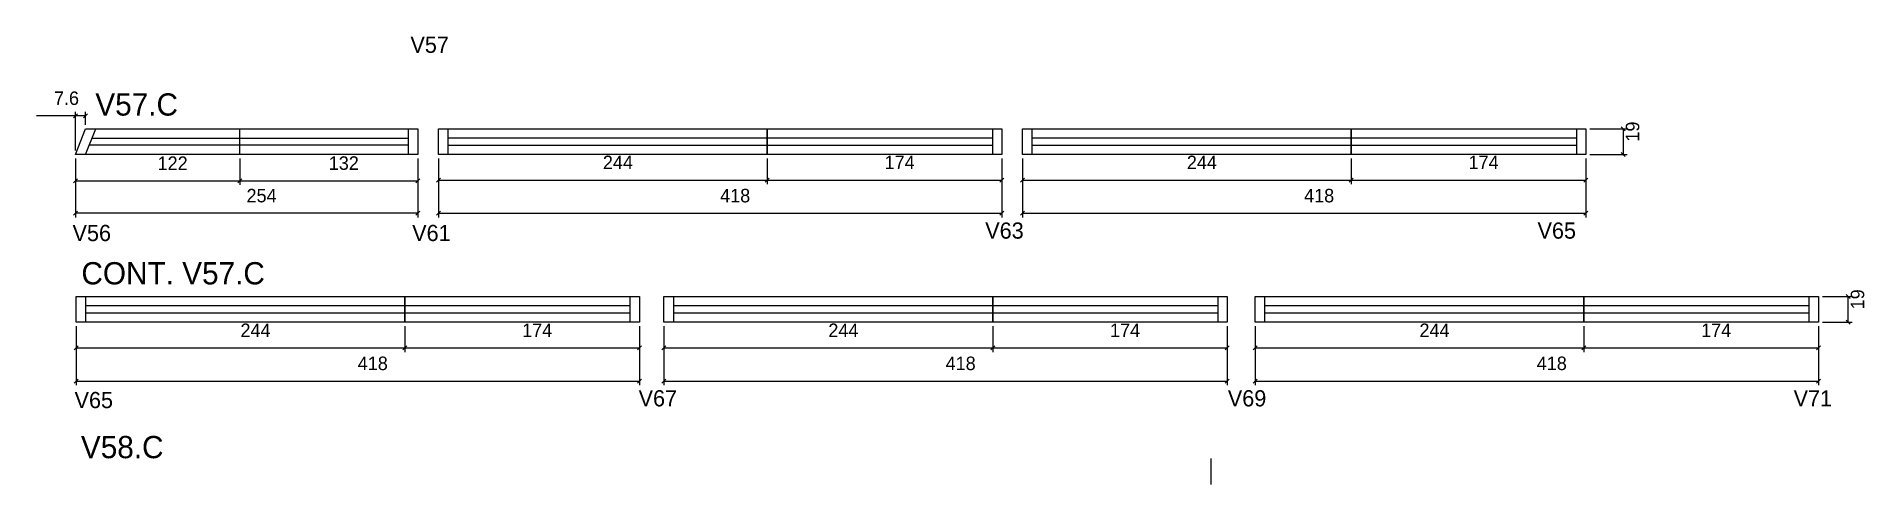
# Model space of a CAD drawing. Header units: metres. Extents: x 4078 to 5434, y 222 to 554.
import ezdxf

# ---------------------------------------------------------------- set-up
doc = ezdxf.new("R2010")
doc.units = ezdxf.units.M
for name, color, linetype in [('5', 7, 'Continuous'), ('COTA', 7, 'Continuous'), ('NOMENCLATURA', 7, 'Continuous'), ('Painéis', 7, 'Continuous'), ('SARR_2.2x7', 7, 'Continuous')]:
    doc.layers.add(name, color=color, linetype=linetype)

msp = doc.modelspace()

# ---------------------------------------------------------------- linework, layer by layer
at = {"layer": 'COTA', "color": 4, "lineweight": 25}
for p, q in [((4376, 463.4), (4376, 444.4)), ((4376, 463.4), (4376, 419.8)), ((4620, 463.4), (4620, 444.4)), ((4620, 463.4), (4620, 444.4)), ((4794, 463.4), (4794, 444.4)), ((4794, 463.4), (4794, 419.8)), ((4809.3, 463.4), (4809.3, 444.4)), ((4809.3, 463.4), (4809.3, 419.8)), ((5053.3, 463.4), (5053.3, 444.4)), ((5053.3, 463.4), (5053.3, 444.4)), ((5227.3, 463.4), (5227.3, 444.4)), ((5227.3, 463.4), (5227.3, 419.8)), ((4376, 447.4), (4620, 447.4)), ((4620, 447.4), (4794, 447.4)), ((4809.3, 447.4), (5053.3, 447.4)), ((5053.3, 447.4), (5227.3, 447.4)), ((4376, 422.8), (4794, 422.8)), ((4809.3, 422.8), (5227.3, 422.8)), ((5402.9, 361.1), (5425, 361.1)), ((5422, 342.1), (5422, 361.1)), ((4107.1, 339.1), (4107.1, 320)), ((4107.1, 339.1), (4107.1, 295.5)), ((4351.1, 339.1), (4351.1, 320)), ((4351.1, 339.1), (4351.1, 320)), ((4525.1, 339.1), (4525.1, 320)), ((4525.1, 339.1), (4525.1, 295.5)), ((4543.3, 339.1), (4543.3, 320)), ((4543.3, 339.1), (4543.3, 295.5)), ((4787.3, 339.1), (4787.3, 320)), ((4787.3, 339.1), (4787.3, 320)), ((4961.3, 339.1), (4961.3, 320)), ((4961.3, 339.1), (4961.3, 295.5)), ((4981.9, 339.1), (4981.9, 320)), ((4981.9, 339.1), (4981.9, 295.5)), ((5225.9, 339.1), (5225.9, 320)), ((5225.9, 339.1), (5225.9, 320)), ((5399.9, 339.1), (5399.9, 320)), ((5399.9, 339.1), (5399.9, 295.5)), ((5402.9, 342.1), (5425, 342.1)), ((4107.1, 323), (4351.1, 323)), ((4351.1, 323), (4525.1, 323)), ((4543.3, 323), (4787.3, 323)), ((4787.3, 323), (4961.3, 323)), ((4981.9, 323), (5225.9, 323)), ((5225.9, 323), (5399.9, 323)), ((4107.1, 298.5), (4525.1, 298.5)), ((4543.3, 298.5), (4961.3, 298.5)), ((4981.9, 298.5), (5399.9, 298.5)), ((4949.4, 221.9), (4949.4, 241))]:
    msp.add_line(p, q, dxfattribs=at)
at = {"layer": 'COTA', "color": 0, "lineweight": 25}
for p, q in [((4377.5, 448.9), (4374.5, 445.9)), ((4618.5, 445.9), (4621.5, 448.9)), ((4621.5, 448.9), (4618.5, 445.9)), ((4792.5, 445.9), (4795.5, 448.9)), ((4810.8, 448.9), (4807.8, 445.9)), ((5051.8, 445.9), (5054.8, 448.9)), ((5054.8, 448.9), (5051.8, 445.9)), ((5225.8, 445.9), (5228.8, 448.9)), ((4377.5, 424.3), (4374.5, 421.3)), ((4792.5, 421.3), (4795.5, 424.3)), ((4810.8, 424.3), (4807.8, 421.3)), ((5225.8, 421.3), (5228.8, 424.3)), ((5423.5, 359.6), (5420.5, 362.6)), ((5420.5, 343.6), (5423.5, 340.6)), ((4108.6, 324.5), (4105.6, 321.5)), ((4349.6, 321.5), (4352.6, 324.5)), ((4352.6, 324.5), (4349.6, 321.5)), ((4523.6, 321.5), (4526.6, 324.5)), ((4544.8, 324.5), (4541.8, 321.5)), ((4785.8, 321.5), (4788.8, 324.5)), ((4788.8, 324.5), (4785.8, 321.5)), ((4959.8, 321.5), (4962.8, 324.5)), ((4983.4, 324.5), (4980.4, 321.5)), ((5224.4, 321.5), (5227.4, 324.5)), ((5227.4, 324.5), (5224.4, 321.5)), ((5398.4, 321.5), (5401.4, 324.5)), ((4108.6, 300), (4105.6, 297)), ((4523.6, 297), (4526.6, 300)), ((4544.8, 300), (4541.8, 297)), ((4959.8, 297), (4962.8, 300)), ((4983.4, 300), (4980.4, 297)), ((5398.4, 297), (5401.4, 300))]:
    msp.add_line(p, q, dxfattribs=at)
at = {"layer": 'Painéis', "color": 4, "lineweight": 25}
for p, q in [((4106.6, 495), (4077.8, 495)), ((4106.6, 469.4), (4106.6, 498)), ((4114.2, 495), (4106.6, 495)), ((4114.2, 488.4), (4114.2, 498)), ((5230.3, 485.4), (5258.1, 485.4)), ((5255.1, 485.4), (5255.1, 466.4)), ((4106.6, 463.4), (4106.6, 419.8)), ((4106.6, 463.4), (4106.6, 443.8)), ((4228.6, 463.4), (4228.6, 443.8)), ((4228.6, 463.4), (4228.6, 443.8)), ((4360.6, 463.4), (4360.6, 419.8)), ((4360.6, 463.4), (4360.6, 443.8)), ((5230.3, 466.4), (5258.1, 466.4)), ((4106.6, 446.8), (4228.6, 446.8)), ((4228.6, 446.8), (4360.6, 446.8)), ((4360.6, 422.8), (4106.6, 422.8))]:
    msp.add_line(p, q, dxfattribs=at)
at = {"layer": 'Painéis', "color": 0, "lineweight": 25}
for p, q in [((4108.1, 496.5), (4105.1, 493.5)), ((4112.7, 493.5), (4115.7, 496.5)), ((5256.6, 483.9), (5253.6, 486.9)), ((5253.6, 467.9), (5256.6, 464.9)), ((4108.1, 448.3), (4105.1, 445.3)), ((4227.1, 445.3), (4230.1, 448.3)), ((4230.1, 448.3), (4227.1, 445.3)), ((4359.1, 445.3), (4362.1, 448.3)), ((4108.1, 424.3), (4105.1, 421.3)), ((4359.1, 421.3), (4362.1, 424.3))]:
    msp.add_line(p, q, dxfattribs=at)
at = {"layer": 'Painéis', "color": 200, "lineweight": 25}
msp.add_line((4228.6, 466.4), (4228.6, 485.4), dxfattribs=at)
msp.add_lwpolyline([(4106.6, 466.4), (4114.2, 485.4), (4360.6, 485.4), (4360.6, 466.4), (4106.6, 466.4)], dxfattribs=at)
for points in [[(4620, 466.4), (4376, 466.4), (4376, 485.4), (4620, 485.4)], [(4620, 485.4), (4794, 485.4), (4794, 466.4), (4620, 466.4)], [(5053.3, 466.4), (4809.3, 466.4), (4809.3, 485.4), (5053.3, 485.4)], [(5053.3, 485.4), (5227.3, 485.4), (5227.3, 466.4), (5053.3, 466.4)], [(4351.1, 342.1), (4107.1, 342.1), (4107.1, 361.1), (4351.1, 361.1)], [(4351.1, 361.1), (4525.1, 361.1), (4525.1, 342.1), (4351.1, 342.1)], [(4787.3, 342.1), (4543.3, 342.1), (4543.3, 361.1), (4787.3, 361.1)], [(4787.3, 361.1), (4961.3, 361.1), (4961.3, 342.1), (4787.3, 342.1)], [(5225.9, 342.1), (4981.9, 342.1), (4981.9, 361.1), (5225.9, 361.1)], [(5225.9, 361.1), (5399.9, 361.1), (5399.9, 342.1), (5225.9, 342.1)]]:
    msp.add_lwpolyline(points, close=True, dxfattribs=at)
at = {"layer": 'SARR_2.2x7', "color": 40, "lineweight": 25}
for p, q in [((4114.1, 466.4), (4121.7, 485.4)), ((4118.9, 478.4), (4353.6, 478.4)), ((4353.6, 485.4), (4353.6, 466.4)), ((4383, 485.4), (4383, 466.4)), ((4620, 478.4), (4383, 478.4)), ((4787, 478.4), (4620, 478.4)), ((4787, 485.4), (4787, 466.4)), ((4816.3, 485.4), (4816.3, 466.4)), ((5053.3, 478.4), (4816.3, 478.4)), ((5220.3, 478.4), (5053.3, 478.4)), ((5220.3, 485.4), (5220.3, 466.4)), ((4353.6, 473.4), (4116.9, 473.4)), ((4383, 473.4), (4620, 473.4)), ((4620, 473.4), (4787, 473.4)), ((4816.3, 473.4), (5053.3, 473.4)), ((5053.3, 473.4), (5220.3, 473.4)), ((4114.1, 361.1), (4114.1, 342.1)), ((4351.1, 354.1), (4114.1, 354.1)), ((4518.1, 354.1), (4351.1, 354.1)), ((4518.1, 361.1), (4518.1, 342.1)), ((4550.3, 361.1), (4550.3, 342.1)), ((4787.3, 354.1), (4550.3, 354.1)), ((4954.3, 354.1), (4787.3, 354.1)), ((4954.3, 361.1), (4954.3, 342.1)), ((4988.9, 361.1), (4988.9, 342.1)), ((5225.9, 354.1), (4988.9, 354.1)), ((5392.9, 354.1), (5225.9, 354.1)), ((5392.9, 361.1), (5392.9, 342.1)), ((4114.1, 349.1), (4351.1, 349.1)), ((4351.1, 349.1), (4518.1, 349.1)), ((4550.3, 349.1), (4787.3, 349.1)), ((4787.3, 349.1), (4954.3, 349.1)), ((4988.9, 349.1), (5225.9, 349.1)), ((5225.9, 349.1), (5392.9, 349.1))]:
    msp.add_line(p, q, dxfattribs=at)

# ---------------------------------------------------------------- texts
at = {"layer": '5', "color": 5, "lineweight": 25}
for s, p in [('V57', (4355.2, 541.7)), ('V56', (4104.5, 402.2)), ('V61', (4356.5, 402.2)), ('V63', (4781.7, 404)), ('V65', (5191.5, 404)), ('V65', (4106, 278.4)), ('V67', (4524.5, 279.7)), ('V69', (4961.7, 279.7)), ('V71', (5381.5, 279.7))]:
    msp.add_text(s, height=12, rotation=360, dxfattribs=at).set_placement(p)
at = {"layer": 'COTA', "color": 240, "lineweight": 25}
for s, p in [('244', (4498, 455.5)), ('174', (4707, 455.5)), ('244', (4931.3, 455.5)), ('174', (5140.3, 455.5)), ('418', (4585, 430.9)), ('418', (5018.3, 430.9)), ('244', (4229.1, 331.1)), ('174', (4438.1, 331.1)), ('244', (4665.3, 331.1)), ('174', (4874.3, 331.1)), ('244', (5103.9, 331.1)), ('174', (5312.9, 331.1)), ('418', (4316.1, 306.6)), ('418', (4752.3, 306.6)), ('418', (5190.9, 306.6))]:
    msp.add_text(s, height=10, dxfattribs=at).set_placement(p)
msp.add_text('19', height=10, rotation=90, dxfattribs=at).set_placement((5433.9, 351.6))
at = {"layer": 'NOMENCLATURA', "color": 7, "lineweight": 25}
for s, p in [('V57.C', (4121.4, 495.2)), ('CONT. V57.C', (4111.1, 370.1)), ('V58.C', (4110.7, 241.3))]:
    msp.add_text(s, height=16.5, dxfattribs=at).set_placement(p)
at = {"layer": 'Painéis', "color": 240, "lineweight": 25}
for s, p in [('7.6', (4090.7, 503.1)), ('122', (4167.6, 454.9)), ('132', (4294.6, 455)), ('254', (4233.6, 430.9))]:
    msp.add_text(s, height=10, dxfattribs=at).set_placement(p)
msp.add_text('19', height=10, rotation=90, dxfattribs=at).set_placement((5267, 475.9))

doc.saveas('drawing.dxf')
